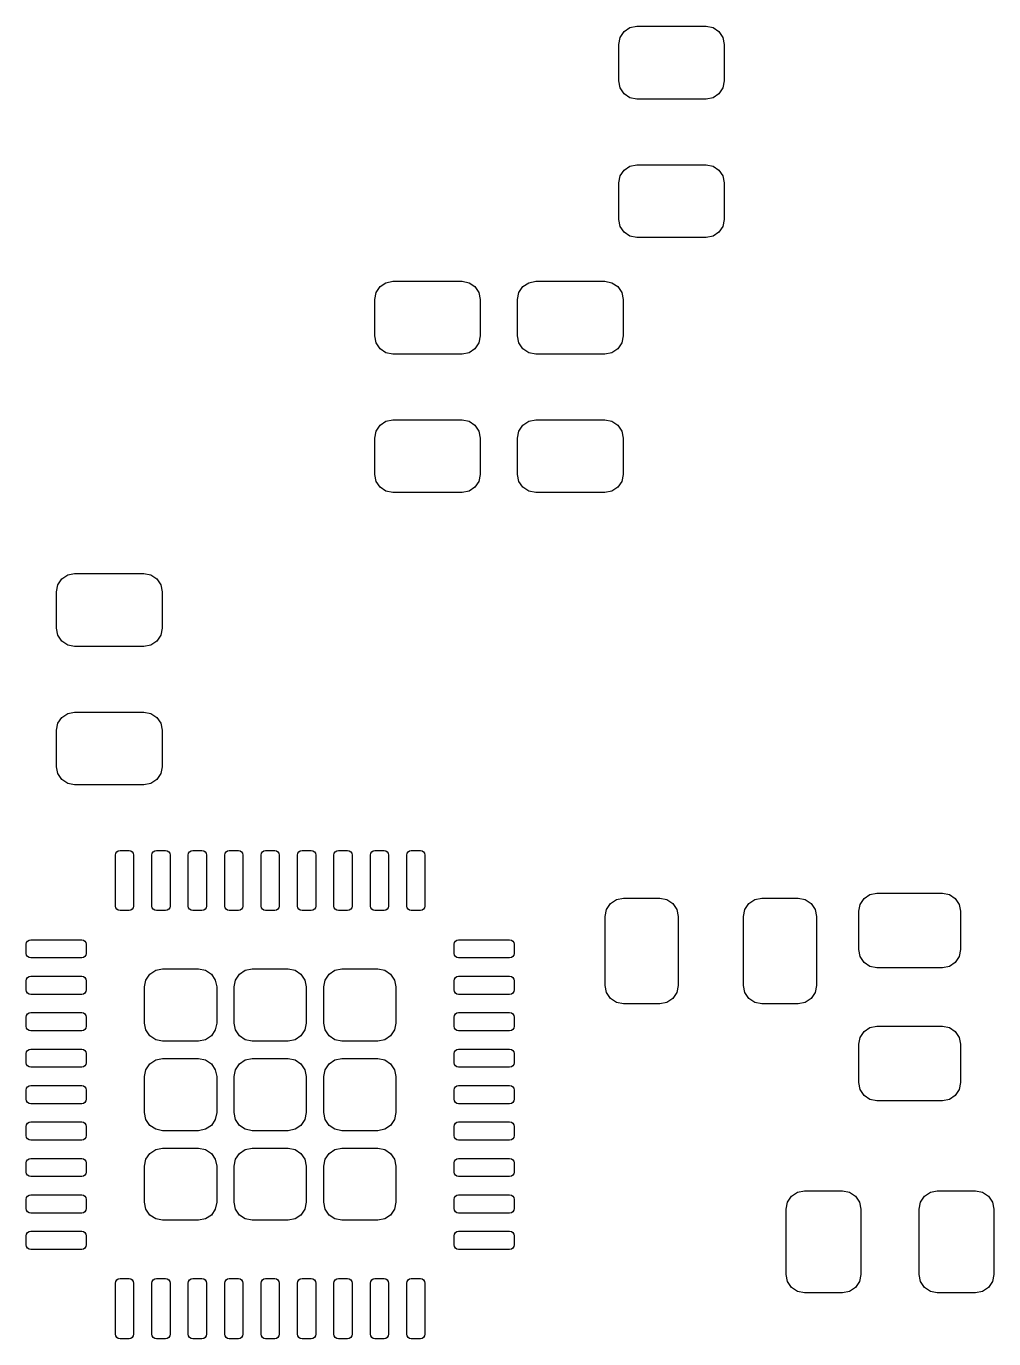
# Model space of a CAD drawing. Header units: millimetres. Extents: x 18 to 188, y -122 to -22.
# Drawn here: x 48.84 to 62.12, y -49.31 to -31.3 of the extents above; entities that cross this region are included whole.
import ezdxf

# ---------------------------------------------------------------- set-up
doc = ezdxf.new("R2010")
doc.units = ezdxf.units.MM
doc.layers.add('BLACK', color=250, linetype='CONTINUOUS')

msp = doc.modelspace()

# ---------------------------------------------------------------- linework, layer by layer
at = {"layer": 'BLACK', "linetype": 'CONTINUOUS'}
for p, q in [((57.048223, -31.373223), (57.129329, -31.31903)), ((57.129329, -31.31903), (57.225, -31.3)), ((57.225, -31.3), (58.175, -31.3)), ((58.175, -31.3), (58.270671, -31.31903)), ((58.270671, -31.31903), (58.351777, -31.373223)), ((56.975, -31.55), (56.99403, -31.454329)), ((56.99403, -31.454329), (57.048223, -31.373223)), ((58.351777, -31.373223), (58.40597, -31.454329)), ((58.40597, -31.454329), (58.425, -31.55)), ((56.975, -32.05), (56.975, -31.55)), ((58.425, -31.55), (58.425, -32.05)), ((56.99403, -32.145671), (56.975, -32.05)), ((58.425, -32.05), (58.40597, -32.145671)), ((57.048223, -32.226777), (56.99403, -32.145671)), ((57.129329, -32.28097), (57.048223, -32.226777)), ((58.351777, -32.226777), (58.270671, -32.28097)), ((58.40597, -32.145671), (58.351777, -32.226777)), ((57.225, -32.3), (57.129329, -32.28097)), ((58.175, -32.3), (57.225, -32.3)), ((58.270671, -32.28097), (58.175, -32.3)), ((56.99403, -33.354329), (57.048223, -33.273223)), ((57.048223, -33.273223), (57.129329, -33.21903)), ((57.129329, -33.21903), (57.225, -33.2)), ((57.225, -33.2), (58.175, -33.2)), ((58.175, -33.2), (58.270671, -33.21903)), ((58.270671, -33.21903), (58.351777, -33.273223)), ((58.351777, -33.273223), (58.40597, -33.354329)), ((56.975, -33.45), (56.99403, -33.354329)), ((56.975, -33.95), (56.975, -33.45)), ((58.40597, -33.354329), (58.425, -33.45)), ((58.425, -33.45), (58.425, -33.95)), ((56.99403, -34.045671), (56.975, -33.95)), ((58.425, -33.95), (58.40597, -34.045671)), ((57.048223, -34.126777), (56.99403, -34.045671)), ((57.129329, -34.18097), (57.048223, -34.126777)), ((57.225, -34.2), (57.129329, -34.18097)), ((58.175, -34.2), (57.225, -34.2)), ((58.270671, -34.18097), (58.175, -34.2)), ((58.351777, -34.126777), (58.270671, -34.18097)), ((58.40597, -34.045671), (58.351777, -34.126777)), ((53.64403, -34.954329), (53.698223, -34.873223)), ((53.698223, -34.873223), (53.779329, -34.81903)), ((53.779329, -34.81903), (53.875, -34.8)), ((53.875, -34.8), (54.825, -34.8)), ((54.825, -34.8), (54.920671, -34.81903)), ((54.920671, -34.81903), (55.001777, -34.873223)), ((55.001777, -34.873223), (55.05597, -34.954329)), ((55.60403, -34.954329), (55.658223, -34.873223)), ((55.658223, -34.873223), (55.739329, -34.81903)), ((55.739329, -34.81903), (55.835, -34.8)), ((55.835, -34.8), (56.785, -34.8)), ((56.785, -34.8), (56.880671, -34.81903)), ((56.880671, -34.81903), (56.961777, -34.873223)), ((56.961777, -34.873223), (57.01597, -34.954329)), ((53.625, -35.05), (53.64403, -34.954329)), ((53.625, -35.55), (53.625, -35.05)), ((55.05597, -34.954329), (55.075, -35.05)), ((55.075, -35.05), (55.075, -35.55)), ((55.585, -35.05), (55.60403, -34.954329)), ((55.585, -35.55), (55.585, -35.05)), ((57.01597, -34.954329), (57.035, -35.05)), ((57.035, -35.05), (57.035, -35.55)), ((53.64403, -35.645671), (53.625, -35.55)), ((53.698223, -35.726777), (53.64403, -35.645671)), ((55.05597, -35.645671), (55.001777, -35.726777)), ((55.075, -35.55), (55.05597, -35.645671)), ((55.60403, -35.645671), (55.585, -35.55)), ((55.658223, -35.726777), (55.60403, -35.645671)), ((57.01597, -35.645671), (56.961777, -35.726777)), ((57.035, -35.55), (57.01597, -35.645671)), ((53.779329, -35.78097), (53.698223, -35.726777)), ((53.875, -35.8), (53.779329, -35.78097)), ((54.825, -35.8), (53.875, -35.8)), ((54.920671, -35.78097), (54.825, -35.8)), ((55.001777, -35.726777), (54.920671, -35.78097)), ((55.739329, -35.78097), (55.658223, -35.726777)), ((55.835, -35.8), (55.739329, -35.78097)), ((56.785, -35.8), (55.835, -35.8)), ((56.880671, -35.78097), (56.785, -35.8)), ((56.961777, -35.726777), (56.880671, -35.78097)), ((53.698223, -36.773223), (53.779329, -36.71903)), ((53.779329, -36.71903), (53.875, -36.7)), ((53.875, -36.7), (54.825, -36.7)), ((54.825, -36.7), (54.920671, -36.71903)), ((54.920671, -36.71903), (55.001777, -36.773223)), ((55.658223, -36.773223), (55.739329, -36.71903)), ((55.739329, -36.71903), (55.835, -36.7)), ((55.835, -36.7), (56.785, -36.7)), ((56.785, -36.7), (56.880671, -36.71903)), ((56.880671, -36.71903), (56.961777, -36.773223)), ((53.625, -36.95), (53.64403, -36.854329)), ((53.64403, -36.854329), (53.698223, -36.773223)), ((55.001777, -36.773223), (55.05597, -36.854329)), ((55.05597, -36.854329), (55.075, -36.95)), ((55.585, -36.95), (55.60403, -36.854329)), ((55.60403, -36.854329), (55.658223, -36.773223)), ((56.961777, -36.773223), (57.01597, -36.854329)), ((57.01597, -36.854329), (57.035, -36.95)), ((53.625, -37.45), (53.625, -36.95)), ((55.075, -36.95), (55.075, -37.45)), ((55.585, -37.45), (55.585, -36.95)), ((57.035, -36.95), (57.035, -37.45)), ((53.64403, -37.545671), (53.625, -37.45)), ((55.075, -37.45), (55.05597, -37.545671)), ((55.60403, -37.545671), (55.585, -37.45)), ((57.035, -37.45), (57.01597, -37.545671)), ((53.698223, -37.626777), (53.64403, -37.545671)), ((53.779329, -37.68097), (53.698223, -37.626777)), ((55.001777, -37.626777), (54.920671, -37.68097)), ((55.05597, -37.545671), (55.001777, -37.626777)), ((55.658223, -37.626777), (55.60403, -37.545671)), ((55.739329, -37.68097), (55.658223, -37.626777)), ((56.961777, -37.626777), (56.880671, -37.68097)), ((57.01597, -37.545671), (56.961777, -37.626777)), ((53.875, -37.7), (53.779329, -37.68097)), ((54.825, -37.7), (53.875, -37.7)), ((54.920671, -37.68097), (54.825, -37.7)), ((55.835, -37.7), (55.739329, -37.68097)), ((56.785, -37.7), (55.835, -37.7)), ((56.880671, -37.68097), (56.785, -37.7)), ((49.27403, -38.964329), (49.328223, -38.883223)), ((49.328223, -38.883223), (49.409329, -38.82903)), ((49.409329, -38.82903), (49.505, -38.81)), ((49.505, -38.81), (50.455, -38.81)), ((50.455, -38.81), (50.550671, -38.82903)), ((50.550671, -38.82903), (50.631777, -38.883223)), ((50.631777, -38.883223), (50.68597, -38.964329)), ((49.255, -39.06), (49.27403, -38.964329)), ((49.255, -39.56), (49.255, -39.06)), ((50.68597, -38.964329), (50.705, -39.06)), ((50.705, -39.06), (50.705, -39.56)), ((49.27403, -39.655671), (49.255, -39.56)), ((50.705, -39.56), (50.68597, -39.655671)), ((49.328223, -39.736777), (49.27403, -39.655671)), ((49.409329, -39.79097), (49.328223, -39.736777)), ((49.505, -39.81), (49.409329, -39.79097)), ((50.550671, -39.79097), (50.455, -39.81)), ((50.631777, -39.736777), (50.550671, -39.79097)), ((50.68597, -39.655671), (50.631777, -39.736777)), ((50.455, -39.81), (49.505, -39.81)), ((49.255, -40.96), (49.27403, -40.864329)), ((49.27403, -40.864329), (49.328223, -40.783223)), ((49.328223, -40.783223), (49.409329, -40.72903)), ((49.409329, -40.72903), (49.505, -40.71)), ((49.505, -40.71), (50.455, -40.71)), ((50.455, -40.71), (50.550671, -40.72903)), ((50.550671, -40.72903), (50.631777, -40.783223)), ((50.631777, -40.783223), (50.68597, -40.864329)), ((50.68597, -40.864329), (50.705, -40.96)), ((49.255, -41.46), (49.255, -40.96)), ((50.705, -40.96), (50.705, -41.46)), ((49.27403, -41.555671), (49.255, -41.46)), ((49.328223, -41.636777), (49.27403, -41.555671)), ((50.68597, -41.555671), (50.631777, -41.636777)), ((50.705, -41.46), (50.68597, -41.555671)), ((49.409329, -41.69097), (49.328223, -41.636777)), ((49.505, -41.71), (49.409329, -41.69097)), ((50.455, -41.71), (49.505, -41.71)), ((50.550671, -41.69097), (50.455, -41.71)), ((50.631777, -41.636777), (50.550671, -41.69097)), ((50.065, -42.6725), (50.069758, -42.648582)), ((50.065, -43.3725), (50.065, -42.6725)), ((50.069758, -42.648582), (50.083306, -42.628306)), ((50.083306, -42.628306), (50.103582, -42.614758)), ((50.103582, -42.614758), (50.1275, -42.61)), ((50.1275, -42.61), (50.2525, -42.61)), ((50.2525, -42.61), (50.276418, -42.614758)), ((50.276418, -42.614758), (50.296694, -42.628306)), ((50.296694, -42.628306), (50.310242, -42.648582)), ((50.310242, -42.648582), (50.315, -42.6725)), ((50.315, -42.6725), (50.315, -43.3725)), ((50.565, -42.6725), (50.569758, -42.648582)), ((50.565, -43.3725), (50.565, -42.6725)), ((50.569758, -42.648582), (50.583306, -42.628306)), ((50.583306, -42.628306), (50.603582, -42.614758)), ((50.603582, -42.614758), (50.6275, -42.61)), ((50.6275, -42.61), (50.7525, -42.61)), ((50.7525, -42.61), (50.776418, -42.614758)), ((50.776418, -42.614758), (50.796694, -42.628306)), ((50.796694, -42.628306), (50.810242, -42.648582)), ((50.810242, -42.648582), (50.815, -42.6725)), ((50.815, -42.6725), (50.815, -43.3725)), ((51.065, -42.6725), (51.069758, -42.648582)), ((51.065, -43.3725), (51.065, -42.6725)), ((51.069758, -42.648582), (51.083306, -42.628306)), ((51.083306, -42.628306), (51.103582, -42.614758)), ((51.103582, -42.614758), (51.1275, -42.61)), ((51.1275, -42.61), (51.2525, -42.61)), ((51.2525, -42.61), (51.276418, -42.614758)), ((51.276418, -42.614758), (51.296694, -42.628306)), ((51.296694, -42.628306), (51.310242, -42.648582)), ((51.310242, -42.648582), (51.315, -42.6725)), ((51.315, -42.6725), (51.315, -43.3725)), ((51.565, -42.6725), (51.569758, -42.648582)), ((51.565, -43.3725), (51.565, -42.6725)), ((51.569758, -42.648582), (51.583306, -42.628306)), ((51.583306, -42.628306), (51.603582, -42.614758)), ((51.603582, -42.614758), (51.6275, -42.61)), ((51.6275, -42.61), (51.7525, -42.61)), ((51.7525, -42.61), (51.776418, -42.614758)), ((51.776418, -42.614758), (51.796694, -42.628306)), ((51.796694, -42.628306), (51.810242, -42.648582)), ((51.810242, -42.648582), (51.815, -42.6725)), ((51.815, -42.6725), (51.815, -43.3725)), ((52.065, -42.6725), (52.069758, -42.648582)), ((52.065, -43.3725), (52.065, -42.6725)), ((52.069758, -42.648582), (52.083306, -42.628306)), ((52.083306, -42.628306), (52.103582, -42.614758)), ((52.103582, -42.614758), (52.1275, -42.61)), ((52.1275, -42.61), (52.2525, -42.61)), ((52.2525, -42.61), (52.276418, -42.614758)), ((52.276418, -42.614758), (52.296694, -42.628306)), ((52.296694, -42.628306), (52.310242, -42.648582)), ((52.310242, -42.648582), (52.315, -42.6725)), ((52.315, -42.6725), (52.315, -43.3725)), ((52.565, -42.6725), (52.569758, -42.648582)), ((52.565, -43.3725), (52.565, -42.6725)), ((52.569758, -42.648582), (52.583306, -42.628306)), ((52.583306, -42.628306), (52.603582, -42.614758)), ((52.603582, -42.614758), (52.6275, -42.61)), ((52.6275, -42.61), (52.7525, -42.61)), ((52.7525, -42.61), (52.776418, -42.614758)), ((52.776418, -42.614758), (52.796694, -42.628306)), ((52.796694, -42.628306), (52.810242, -42.648582)), ((52.810242, -42.648582), (52.815, -42.6725)), ((52.815, -42.6725), (52.815, -43.3725)), ((53.065, -42.6725), (53.069758, -42.648582)), ((53.065, -43.3725), (53.065, -42.6725)), ((53.069758, -42.648582), (53.083306, -42.628306)), ((53.083306, -42.628306), (53.103582, -42.614758)), ((53.103582, -42.614758), (53.1275, -42.61)), ((53.1275, -42.61), (53.2525, -42.61)), ((53.2525, -42.61), (53.276418, -42.614758)), ((53.276418, -42.614758), (53.296694, -42.628306)), ((53.296694, -42.628306), (53.310242, -42.648582)), ((53.310242, -42.648582), (53.315, -42.6725)), ((53.315, -42.6725), (53.315, -43.3725)), ((53.565, -42.6725), (53.569758, -42.648582)), ((53.565, -43.3725), (53.565, -42.6725)), ((53.569758, -42.648582), (53.583306, -42.628306)), ((53.583306, -42.628306), (53.603582, -42.614758)), ((53.603582, -42.614758), (53.6275, -42.61)), ((53.6275, -42.61), (53.7525, -42.61)), ((53.7525, -42.61), (53.776418, -42.614758)), ((53.776418, -42.614758), (53.796694, -42.628306)), ((53.796694, -42.628306), (53.810242, -42.648582)), ((53.810242, -42.648582), (53.815, -42.6725)), ((53.815, -42.6725), (53.815, -43.3725)), ((54.065, -42.6725), (54.069758, -42.648582)), ((54.065, -43.3725), (54.065, -42.6725)), ((54.069758, -42.648582), (54.083306, -42.628306)), ((54.083306, -42.628306), (54.103582, -42.614758)), ((54.103582, -42.614758), (54.1275, -42.61)), ((54.1275, -42.61), (54.2525, -42.61)), ((54.2525, -42.61), (54.276418, -42.614758)), ((54.276418, -42.614758), (54.296694, -42.628306)), ((54.296694, -42.628306), (54.310242, -42.648582)), ((54.310242, -42.648582), (54.315, -42.6725)), ((54.315, -42.6725), (54.315, -43.3725)), ((60.343223, -43.268223), (60.424329, -43.21403)), ((60.424329, -43.21403), (60.52, -43.195)), ((60.52, -43.195), (61.42, -43.195)), ((61.42, -43.195), (61.515671, -43.21403)), ((61.515671, -43.21403), (61.596777, -43.268223)), ((50.069758, -43.396418), (50.065, -43.3725)), ((50.083306, -43.416694), (50.069758, -43.396418)), ((50.310242, -43.396418), (50.296694, -43.416694)), ((50.315, -43.3725), (50.310242, -43.396418)), ((50.569758, -43.396418), (50.565, -43.3725)), ((50.583306, -43.416694), (50.569758, -43.396418)), ((50.810242, -43.396418), (50.796694, -43.416694)), ((50.815, -43.3725), (50.810242, -43.396418)), ((51.069758, -43.396418), (51.065, -43.3725)), ((51.083306, -43.416694), (51.069758, -43.396418)), ((51.310242, -43.396418), (51.296694, -43.416694)), ((51.315, -43.3725), (51.310242, -43.396418)), ((51.569758, -43.396418), (51.565, -43.3725)), ((51.583306, -43.416694), (51.569758, -43.396418)), ((51.810242, -43.396418), (51.796694, -43.416694)), ((51.815, -43.3725), (51.810242, -43.396418)), ((52.069758, -43.396418), (52.065, -43.3725)), ((52.083306, -43.416694), (52.069758, -43.396418)), ((52.310242, -43.396418), (52.296694, -43.416694)), ((52.315, -43.3725), (52.310242, -43.396418)), ((52.569758, -43.396418), (52.565, -43.3725)), ((52.583306, -43.416694), (52.569758, -43.396418)), ((52.810242, -43.396418), (52.796694, -43.416694)), ((52.815, -43.3725), (52.810242, -43.396418)), ((53.069758, -43.396418), (53.065, -43.3725)), ((53.083306, -43.416694), (53.069758, -43.396418)), ((53.310242, -43.396418), (53.296694, -43.416694)), ((53.315, -43.3725), (53.310242, -43.396418)), ((53.569758, -43.396418), (53.565, -43.3725)), ((53.583306, -43.416694), (53.569758, -43.396418)), ((53.810242, -43.396418), (53.796694, -43.416694)), ((53.815, -43.3725), (53.810242, -43.396418)), ((54.069758, -43.396418), (54.065, -43.3725)), ((54.083306, -43.416694), (54.069758, -43.396418)), ((54.310242, -43.396418), (54.296694, -43.416694)), ((54.315, -43.3725), (54.310242, -43.396418)), ((56.80903, -43.419329), (56.863223, -43.338223)), ((56.863223, -43.338223), (56.944329, -43.28403)), ((56.944329, -43.28403), (57.04, -43.265)), ((57.04, -43.265), (57.54, -43.265)), ((57.54, -43.265), (57.635671, -43.28403)), ((57.635671, -43.28403), (57.716777, -43.338223)), ((57.716777, -43.338223), (57.77097, -43.419329)), ((58.70903, -43.419329), (58.763223, -43.338223)), ((58.763223, -43.338223), (58.844329, -43.28403)), ((58.844329, -43.28403), (58.94, -43.265)), ((58.94, -43.265), (59.44, -43.265)), ((59.44, -43.265), (59.535671, -43.28403)), ((59.535671, -43.28403), (59.616777, -43.338223)), ((59.616777, -43.338223), (59.67097, -43.419329)), ((60.27, -43.445), (60.28903, -43.349329)), ((60.28903, -43.349329), (60.343223, -43.268223)), ((61.596777, -43.268223), (61.65097, -43.349329)), ((61.65097, -43.349329), (61.67, -43.445)), ((50.103582, -43.430242), (50.083306, -43.416694)), ((50.1275, -43.435), (50.103582, -43.430242)), ((50.2525, -43.435), (50.1275, -43.435)), ((50.276418, -43.430242), (50.2525, -43.435)), ((50.296694, -43.416694), (50.276418, -43.430242)), ((50.603582, -43.430242), (50.583306, -43.416694)), ((50.6275, -43.435), (50.603582, -43.430242)), ((50.7525, -43.435), (50.6275, -43.435)), ((50.776418, -43.430242), (50.7525, -43.435)), ((50.796694, -43.416694), (50.776418, -43.430242)), ((51.103582, -43.430242), (51.083306, -43.416694)), ((51.1275, -43.435), (51.103582, -43.430242)), ((51.2525, -43.435), (51.1275, -43.435)), ((51.276418, -43.430242), (51.2525, -43.435)), ((51.296694, -43.416694), (51.276418, -43.430242)), ((51.603582, -43.430242), (51.583306, -43.416694)), ((51.6275, -43.435), (51.603582, -43.430242)), ((51.7525, -43.435), (51.6275, -43.435)), ((51.776418, -43.430242), (51.7525, -43.435)), ((51.796694, -43.416694), (51.776418, -43.430242)), ((52.103582, -43.430242), (52.083306, -43.416694)), ((52.1275, -43.435), (52.103582, -43.430242)), ((52.2525, -43.435), (52.1275, -43.435)), ((52.276418, -43.430242), (52.2525, -43.435)), ((52.296694, -43.416694), (52.276418, -43.430242)), ((52.603582, -43.430242), (52.583306, -43.416694)), ((52.6275, -43.435), (52.603582, -43.430242)), ((52.7525, -43.435), (52.6275, -43.435)), ((52.776418, -43.430242), (52.7525, -43.435)), ((52.796694, -43.416694), (52.776418, -43.430242)), ((53.103582, -43.430242), (53.083306, -43.416694)), ((53.1275, -43.435), (53.103582, -43.430242)), ((53.2525, -43.435), (53.1275, -43.435)), ((53.276418, -43.430242), (53.2525, -43.435)), ((53.296694, -43.416694), (53.276418, -43.430242)), ((53.603582, -43.430242), (53.583306, -43.416694)), ((53.6275, -43.435), (53.603582, -43.430242)), ((53.7525, -43.435), (53.6275, -43.435)), ((53.776418, -43.430242), (53.7525, -43.435)), ((53.796694, -43.416694), (53.776418, -43.430242)), ((54.103582, -43.430242), (54.083306, -43.416694)), ((54.1275, -43.435), (54.103582, -43.430242)), ((54.2525, -43.435), (54.1275, -43.435)), ((54.276418, -43.430242), (54.2525, -43.435)), ((54.296694, -43.416694), (54.276418, -43.430242)), ((56.79, -43.515), (56.80903, -43.419329)), ((56.79, -44.465), (56.79, -43.515)), ((57.77097, -43.419329), (57.79, -43.515)), ((57.79, -43.515), (57.79, -44.465)), ((58.69, -43.515), (58.70903, -43.419329)), ((58.69, -44.465), (58.69, -43.515)), ((59.67097, -43.419329), (59.69, -43.515)), ((59.69, -43.515), (59.69, -44.465)), ((60.27, -43.97), (60.27, -43.445)), ((61.67, -43.445), (61.67, -43.97)), ((48.84, -43.8975), (48.844758, -43.873582)), ((48.84, -44.0225), (48.84, -43.8975)), ((48.844758, -43.873582), (48.858306, -43.853306)), ((48.858306, -43.853306), (48.878582, -43.839758)), ((48.878582, -43.839758), (48.9025, -43.835)), ((48.9025, -43.835), (49.6025, -43.835)), ((49.6025, -43.835), (49.626418, -43.839758)), ((49.626418, -43.839758), (49.646694, -43.853306)), ((49.646694, -43.853306), (49.660242, -43.873582)), ((49.660242, -43.873582), (49.665, -43.8975)), ((49.665, -43.8975), (49.665, -44.0225)), ((54.715, -43.8975), (54.719758, -43.873582)), ((54.715, -44.0225), (54.715, -43.8975)), ((54.719758, -43.873582), (54.733306, -43.853306)), ((54.733306, -43.853306), (54.753582, -43.839758)), ((54.753582, -43.839758), (54.7775, -43.835)), ((54.7775, -43.835), (55.4775, -43.835)), ((55.4775, -43.835), (55.501418, -43.839758)), ((55.501418, -43.839758), (55.521694, -43.853306)), ((55.521694, -43.853306), (55.535242, -43.873582)), ((55.535242, -43.873582), (55.54, -43.8975)), ((55.54, -43.8975), (55.54, -44.0225)), ((48.844758, -44.046418), (48.84, -44.0225)), ((48.858306, -44.066694), (48.844758, -44.046418)), ((48.878582, -44.080242), (48.858306, -44.066694)), ((48.9025, -44.085), (48.878582, -44.080242)), ((49.6025, -44.085), (48.9025, -44.085)), ((49.626418, -44.080242), (49.6025, -44.085)), ((49.646694, -44.066694), (49.626418, -44.080242)), ((49.660242, -44.046418), (49.646694, -44.066694)), ((49.665, -44.0225), (49.660242, -44.046418)), ((54.719758, -44.046418), (54.715, -44.0225)), ((54.733306, -44.066694), (54.719758, -44.046418)), ((54.753582, -44.080242), (54.733306, -44.066694)), ((54.7775, -44.085), (54.753582, -44.080242)), ((55.4775, -44.085), (54.7775, -44.085)), ((55.501418, -44.080242), (55.4775, -44.085)), ((55.521694, -44.066694), (55.501418, -44.080242)), ((55.535242, -44.046418), (55.521694, -44.066694)), ((55.54, -44.0225), (55.535242, -44.046418)), ((60.28903, -44.065671), (60.27, -43.97)), ((60.343223, -44.146777), (60.28903, -44.065671)), ((61.65097, -44.065671), (61.596777, -44.146777)), ((61.67, -43.97), (61.65097, -44.065671)), ((50.537491, -44.307491), (50.617786, -44.25384)), ((50.617786, -44.25384), (50.7125, -44.235)), ((50.7125, -44.235), (51.2075, -44.235)), ((51.2075, -44.235), (51.302214, -44.25384)), ((51.302214, -44.25384), (51.382509, -44.307491)), ((51.767491, -44.307491), (51.847786, -44.25384)), ((51.847786, -44.25384), (51.9425, -44.235)), ((51.9425, -44.235), (52.4375, -44.235)), ((52.4375, -44.235), (52.532214, -44.25384)), ((52.532214, -44.25384), (52.612509, -44.307491)), ((52.997491, -44.307491), (53.077786, -44.25384)), ((53.077786, -44.25384), (53.1725, -44.235)), ((53.1725, -44.235), (53.6675, -44.235)), ((53.6675, -44.235), (53.762214, -44.25384)), ((53.762214, -44.25384), (53.842509, -44.307491)), ((60.424329, -44.20097), (60.343223, -44.146777)), ((60.52, -44.22), (60.424329, -44.20097)), ((61.42, -44.22), (60.52, -44.22)), ((61.515671, -44.20097), (61.42, -44.22)), ((61.596777, -44.146777), (61.515671, -44.20097)), ((48.84, -44.3975), (48.844758, -44.373582)), ((48.84, -44.5225), (48.84, -44.3975)), ((48.844758, -44.373582), (48.858306, -44.353306)), ((48.858306, -44.353306), (48.878582, -44.339758)), ((48.878582, -44.339758), (48.9025, -44.335)), ((48.9025, -44.335), (49.6025, -44.335)), ((49.6025, -44.335), (49.626418, -44.339758)), ((49.626418, -44.339758), (49.646694, -44.353306)), ((49.646694, -44.353306), (49.660242, -44.373582)), ((49.660242, -44.373582), (49.665, -44.3975)), ((49.665, -44.3975), (49.665, -44.5225)), ((50.465, -44.4825), (50.48384, -44.387786)), ((50.465, -44.9775), (50.465, -44.4825)), ((50.48384, -44.387786), (50.537491, -44.307491)), ((51.382509, -44.307491), (51.43616, -44.387786)), ((51.43616, -44.387786), (51.455, -44.4825)), ((51.455, -44.4825), (51.455, -44.9775)), ((51.695, -44.4825), (51.71384, -44.387786)), ((51.695, -44.9775), (51.695, -44.4825)), ((51.71384, -44.387786), (51.767491, -44.307491)), ((52.612509, -44.307491), (52.66616, -44.387786)), ((52.66616, -44.387786), (52.685, -44.4825)), ((52.685, -44.4825), (52.685, -44.9775)), ((52.925, -44.4825), (52.94384, -44.387786)), ((52.925, -44.9775), (52.925, -44.4825)), ((52.94384, -44.387786), (52.997491, -44.307491)), ((53.842509, -44.307491), (53.89616, -44.387786)), ((53.89616, -44.387786), (53.915, -44.4825)), ((53.915, -44.4825), (53.915, -44.9775)), ((54.715, -44.3975), (54.719758, -44.373582)), ((54.715, -44.5225), (54.715, -44.3975)), ((54.719758, -44.373582), (54.733306, -44.353306)), ((54.733306, -44.353306), (54.753582, -44.339758)), ((54.753582, -44.339758), (54.7775, -44.335)), ((54.7775, -44.335), (55.4775, -44.335)), ((55.4775, -44.335), (55.501418, -44.339758)), ((55.501418, -44.339758), (55.521694, -44.353306)), ((55.521694, -44.353306), (55.535242, -44.373582)), ((55.535242, -44.373582), (55.54, -44.3975)), ((55.54, -44.3975), (55.54, -44.5225)), ((56.80903, -44.560671), (56.79, -44.465)), ((57.79, -44.465), (57.77097, -44.560671)), ((58.70903, -44.560671), (58.69, -44.465)), ((59.69, -44.465), (59.67097, -44.560671)), ((48.844758, -44.546418), (48.84, -44.5225)), ((48.858306, -44.566694), (48.844758, -44.546418)), ((48.878582, -44.580242), (48.858306, -44.566694)), ((48.9025, -44.585), (48.878582, -44.580242)), ((49.6025, -44.585), (48.9025, -44.585)), ((49.626418, -44.580242), (49.6025, -44.585)), ((49.646694, -44.566694), (49.626418, -44.580242)), ((49.660242, -44.546418), (49.646694, -44.566694)), ((49.665, -44.5225), (49.660242, -44.546418)), ((54.719758, -44.546418), (54.715, -44.5225)), ((54.733306, -44.566694), (54.719758, -44.546418)), ((54.753582, -44.580242), (54.733306, -44.566694)), ((54.7775, -44.585), (54.753582, -44.580242)), ((55.4775, -44.585), (54.7775, -44.585)), ((55.501418, -44.580242), (55.4775, -44.585)), ((55.521694, -44.566694), (55.501418, -44.580242)), ((55.535242, -44.546418), (55.521694, -44.566694)), ((55.54, -44.5225), (55.535242, -44.546418)), ((56.863223, -44.641777), (56.80903, -44.560671)), ((56.944329, -44.69597), (56.863223, -44.641777)), ((57.716777, -44.641777), (57.635671, -44.69597)), ((57.77097, -44.560671), (57.716777, -44.641777)), ((58.763223, -44.641777), (58.70903, -44.560671)), ((58.844329, -44.69597), (58.763223, -44.641777)), ((59.616777, -44.641777), (59.535671, -44.69597)), ((59.67097, -44.560671), (59.616777, -44.641777)), ((48.858306, -44.853306), (48.878582, -44.839758)), ((48.878582, -44.839758), (48.9025, -44.835)), ((48.9025, -44.835), (49.6025, -44.835)), ((49.6025, -44.835), (49.626418, -44.839758)), ((49.626418, -44.839758), (49.646694, -44.853306)), ((54.733306, -44.853306), (54.753582, -44.839758)), ((54.753582, -44.839758), (54.7775, -44.835)), ((54.7775, -44.835), (55.4775, -44.835)), ((55.4775, -44.835), (55.501418, -44.839758)), ((55.501418, -44.839758), (55.521694, -44.853306)), ((57.04, -44.715), (56.944329, -44.69597)), ((57.54, -44.715), (57.04, -44.715)), ((57.635671, -44.69597), (57.54, -44.715)), ((58.94, -44.715), (58.844329, -44.69597)), ((59.44, -44.715), (58.94, -44.715)), ((59.535671, -44.69597), (59.44, -44.715)), ((48.84, -44.8975), (48.844758, -44.873582)), ((48.84, -45.0225), (48.84, -44.8975)), ((48.844758, -45.046418), (48.84, -45.0225)), ((48.844758, -44.873582), (48.858306, -44.853306)), ((49.646694, -44.853306), (49.660242, -44.873582)), ((49.660242, -44.873582), (49.665, -44.8975)), ((49.665, -45.0225), (49.660242, -45.046418)), ((49.665, -44.8975), (49.665, -45.0225)), ((50.48384, -45.072214), (50.465, -44.9775)), ((51.455, -44.9775), (51.43616, -45.072214)), ((51.71384, -45.072214), (51.695, -44.9775)), ((52.685, -44.9775), (52.66616, -45.072214)), ((52.94384, -45.072214), (52.925, -44.9775)), ((53.915, -44.9775), (53.89616, -45.072214)), ((54.715, -44.8975), (54.719758, -44.873582)), ((54.715, -45.0225), (54.715, -44.8975)), ((54.719758, -45.046418), (54.715, -45.0225)), ((54.719758, -44.873582), (54.733306, -44.853306)), ((55.521694, -44.853306), (55.535242, -44.873582)), ((55.535242, -44.873582), (55.54, -44.8975)), ((55.54, -45.0225), (55.535242, -45.046418)), ((55.54, -44.8975), (55.54, -45.0225)), ((60.424329, -45.03903), (60.52, -45.02)), ((60.52, -45.02), (61.42, -45.02)), ((61.42, -45.02), (61.515671, -45.03903)), ((48.858306, -45.066694), (48.844758, -45.046418)), ((48.878582, -45.080242), (48.858306, -45.066694)), ((48.9025, -45.085), (48.878582, -45.080242)), ((49.6025, -45.085), (48.9025, -45.085)), ((49.626418, -45.080242), (49.6025, -45.085)), ((49.646694, -45.066694), (49.626418, -45.080242)), ((49.660242, -45.046418), (49.646694, -45.066694)), ((50.537491, -45.152509), (50.48384, -45.072214)), ((50.617786, -45.20616), (50.537491, -45.152509)), ((51.382509, -45.152509), (51.302214, -45.20616)), ((51.43616, -45.072214), (51.382509, -45.152509)), ((51.767491, -45.152509), (51.71384, -45.072214)), ((51.847786, -45.20616), (51.767491, -45.152509)), ((52.612509, -45.152509), (52.532214, -45.20616)), ((52.66616, -45.072214), (52.612509, -45.152509)), ((52.997491, -45.152509), (52.94384, -45.072214)), ((53.077786, -45.20616), (52.997491, -45.152509)), ((53.842509, -45.152509), (53.762214, -45.20616)), ((53.89616, -45.072214), (53.842509, -45.152509)), ((54.733306, -45.066694), (54.719758, -45.046418)), ((54.753582, -45.080242), (54.733306, -45.066694)), ((54.7775, -45.085), (54.753582, -45.080242)), ((55.4775, -45.085), (54.7775, -45.085)), ((55.501418, -45.080242), (55.4775, -45.085)), ((55.521694, -45.066694), (55.501418, -45.080242)), ((55.535242, -45.046418), (55.521694, -45.066694)), ((60.27, -45.27), (60.28903, -45.174329)), ((60.28903, -45.174329), (60.343223, -45.093223)), ((60.343223, -45.093223), (60.424329, -45.03903)), ((61.515671, -45.03903), (61.596777, -45.093223)), ((61.596777, -45.093223), (61.65097, -45.174329)), ((61.65097, -45.174329), (61.67, -45.27)), ((48.84, -45.3975), (48.844758, -45.373582)), ((48.844758, -45.373582), (48.858306, -45.353306)), ((48.858306, -45.353306), (48.878582, -45.339758)), ((48.878582, -45.339758), (48.9025, -45.335)), ((48.9025, -45.335), (49.6025, -45.335)), ((49.6025, -45.335), (49.626418, -45.339758)), ((49.626418, -45.339758), (49.646694, -45.353306)), ((49.646694, -45.353306), (49.660242, -45.373582)), ((49.660242, -45.373582), (49.665, -45.3975)), ((50.7125, -45.225), (50.617786, -45.20616)), ((51.2075, -45.225), (50.7125, -45.225)), ((51.302214, -45.20616), (51.2075, -45.225)), ((51.9425, -45.225), (51.847786, -45.20616)), ((52.4375, -45.225), (51.9425, -45.225)), ((52.532214, -45.20616), (52.4375, -45.225)), ((53.1725, -45.225), (53.077786, -45.20616)), ((53.6675, -45.225), (53.1725, -45.225)), ((53.762214, -45.20616), (53.6675, -45.225)), ((54.715, -45.3975), (54.719758, -45.373582)), ((54.719758, -45.373582), (54.733306, -45.353306)), ((54.733306, -45.353306), (54.753582, -45.339758)), ((54.753582, -45.339758), (54.7775, -45.335)), ((54.7775, -45.335), (55.4775, -45.335)), ((55.4775, -45.335), (55.501418, -45.339758)), ((55.501418, -45.339758), (55.521694, -45.353306)), ((55.521694, -45.353306), (55.535242, -45.373582)), ((55.535242, -45.373582), (55.54, -45.3975)), ((60.27, -45.795), (60.27, -45.27)), ((61.67, -45.27), (61.67, -45.795)), ((48.84, -45.5225), (48.84, -45.3975)), ((48.844758, -45.546418), (48.84, -45.5225)), ((48.858306, -45.566694), (48.844758, -45.546418)), ((49.660242, -45.546418), (49.646694, -45.566694)), ((49.665, -45.5225), (49.660242, -45.546418)), ((49.665, -45.3975), (49.665, -45.5225)), ((50.48384, -45.617786), (50.537491, -45.537491)), ((50.537491, -45.537491), (50.617786, -45.48384)), ((50.617786, -45.48384), (50.7125, -45.465)), ((50.7125, -45.465), (51.2075, -45.465)), ((51.2075, -45.465), (51.302214, -45.48384)), ((51.302214, -45.48384), (51.382509, -45.537491)), ((51.382509, -45.537491), (51.43616, -45.617786)), ((51.71384, -45.617786), (51.767491, -45.537491)), ((51.767491, -45.537491), (51.847786, -45.48384)), ((51.847786, -45.48384), (51.9425, -45.465)), ((51.9425, -45.465), (52.4375, -45.465)), ((52.4375, -45.465), (52.532214, -45.48384)), ((52.532214, -45.48384), (52.612509, -45.537491)), ((52.612509, -45.537491), (52.66616, -45.617786)), ((52.94384, -45.617786), (52.997491, -45.537491)), ((52.997491, -45.537491), (53.077786, -45.48384)), ((53.077786, -45.48384), (53.1725, -45.465)), ((53.1725, -45.465), (53.6675, -45.465)), ((53.6675, -45.465), (53.762214, -45.48384)), ((53.762214, -45.48384), (53.842509, -45.537491)), ((53.842509, -45.537491), (53.89616, -45.617786)), ((54.715, -45.5225), (54.715, -45.3975)), ((54.719758, -45.546418), (54.715, -45.5225)), ((54.733306, -45.566694), (54.719758, -45.546418)), ((55.535242, -45.546418), (55.521694, -45.566694)), ((55.54, -45.5225), (55.535242, -45.546418)), ((55.54, -45.3975), (55.54, -45.5225)), ((48.878582, -45.580242), (48.858306, -45.566694)), ((48.9025, -45.585), (48.878582, -45.580242)), ((49.6025, -45.585), (48.9025, -45.585)), ((49.626418, -45.580242), (49.6025, -45.585)), ((49.646694, -45.566694), (49.626418, -45.580242)), ((50.465, -45.7125), (50.48384, -45.617786)), ((50.465, -46.2075), (50.465, -45.7125)), ((51.43616, -45.617786), (51.455, -45.7125)), ((51.455, -45.7125), (51.455, -46.2075)), ((51.695, -45.7125), (51.71384, -45.617786)), ((51.695, -46.2075), (51.695, -45.7125)), ((52.66616, -45.617786), (52.685, -45.7125)), ((52.685, -45.7125), (52.685, -46.2075)), ((52.925, -45.7125), (52.94384, -45.617786)), ((52.925, -46.2075), (52.925, -45.7125)), ((53.89616, -45.617786), (53.915, -45.7125)), ((53.915, -45.7125), (53.915, -46.2075)), ((54.753582, -45.580242), (54.733306, -45.566694)), ((54.7775, -45.585), (54.753582, -45.580242)), ((55.4775, -45.585), (54.7775, -45.585)), ((55.501418, -45.580242), (55.4775, -45.585)), ((55.521694, -45.566694), (55.501418, -45.580242)), ((48.84, -45.8975), (48.844758, -45.873582)), ((48.84, -46.0225), (48.84, -45.8975)), ((48.844758, -45.873582), (48.858306, -45.853306)), ((48.858306, -45.853306), (48.878582, -45.839758)), ((48.878582, -45.839758), (48.9025, -45.835)), ((48.9025, -45.835), (49.6025, -45.835)), ((49.6025, -45.835), (49.626418, -45.839758)), ((49.626418, -45.839758), (49.646694, -45.853306)), ((49.646694, -45.853306), (49.660242, -45.873582)), ((49.660242, -45.873582), (49.665, -45.8975)), ((49.665, -45.8975), (49.665, -46.0225)), ((54.715, -45.8975), (54.719758, -45.873582)), ((54.715, -46.0225), (54.715, -45.8975)), ((54.719758, -45.873582), (54.733306, -45.853306)), ((54.733306, -45.853306), (54.753582, -45.839758)), ((54.753582, -45.839758), (54.7775, -45.835)), ((54.7775, -45.835), (55.4775, -45.835)), ((55.4775, -45.835), (55.501418, -45.839758)), ((55.501418, -45.839758), (55.521694, -45.853306)), ((55.521694, -45.853306), (55.535242, -45.873582)), ((55.535242, -45.873582), (55.54, -45.8975)), ((55.54, -45.8975), (55.54, -46.0225)), ((60.28903, -45.890671), (60.27, -45.795)), ((60.343223, -45.971777), (60.28903, -45.890671)), ((61.65097, -45.890671), (61.596777, -45.971777)), ((61.67, -45.795), (61.65097, -45.890671)), ((48.844758, -46.046418), (48.84, -46.0225)), ((48.858306, -46.066694), (48.844758, -46.046418)), ((48.878582, -46.080242), (48.858306, -46.066694)), ((48.9025, -46.085), (48.878582, -46.080242)), ((49.6025, -46.085), (48.9025, -46.085)), ((49.626418, -46.080242), (49.6025, -46.085)), ((49.646694, -46.066694), (49.626418, -46.080242)), ((49.660242, -46.046418), (49.646694, -46.066694)), ((49.665, -46.0225), (49.660242, -46.046418)), ((54.719758, -46.046418), (54.715, -46.0225)), ((54.733306, -46.066694), (54.719758, -46.046418)), ((54.753582, -46.080242), (54.733306, -46.066694)), ((54.7775, -46.085), (54.753582, -46.080242)), ((55.4775, -46.085), (54.7775, -46.085)), ((55.501418, -46.080242), (55.4775, -46.085)), ((55.521694, -46.066694), (55.501418, -46.080242)), ((55.535242, -46.046418), (55.521694, -46.066694)), ((55.54, -46.0225), (55.535242, -46.046418)), ((60.424329, -46.02597), (60.343223, -45.971777)), ((60.52, -46.045), (60.424329, -46.02597)), ((61.42, -46.045), (60.52, -46.045)), ((61.515671, -46.02597), (61.42, -46.045)), ((61.596777, -45.971777), (61.515671, -46.02597)), ((50.48384, -46.302214), (50.465, -46.2075)), ((51.455, -46.2075), (51.43616, -46.302214)), ((51.71384, -46.302214), (51.695, -46.2075)), ((52.685, -46.2075), (52.66616, -46.302214)), ((52.94384, -46.302214), (52.925, -46.2075)), ((53.915, -46.2075), (53.89616, -46.302214)), ((48.84, -46.3975), (48.844758, -46.373582)), ((48.84, -46.5225), (48.84, -46.3975)), ((48.844758, -46.373582), (48.858306, -46.353306)), ((48.858306, -46.353306), (48.878582, -46.339758)), ((48.878582, -46.339758), (48.9025, -46.335)), ((48.9025, -46.335), (49.6025, -46.335)), ((49.6025, -46.335), (49.626418, -46.339758)), ((49.626418, -46.339758), (49.646694, -46.353306)), ((49.646694, -46.353306), (49.660242, -46.373582)), ((49.660242, -46.373582), (49.665, -46.3975)), ((49.665, -46.3975), (49.665, -46.5225)), ((50.537491, -46.382509), (50.48384, -46.302214)), ((50.617786, -46.43616), (50.537491, -46.382509)), ((50.7125, -46.455), (50.617786, -46.43616)), ((51.2075, -46.455), (50.7125, -46.455)), ((51.302214, -46.43616), (51.2075, -46.455)), ((51.382509, -46.382509), (51.302214, -46.43616)), ((51.43616, -46.302214), (51.382509, -46.382509)), ((51.767491, -46.382509), (51.71384, -46.302214)), ((51.847786, -46.43616), (51.767491, -46.382509)), ((51.9425, -46.455), (51.847786, -46.43616)), ((52.4375, -46.455), (51.9425, -46.455)), ((52.532214, -46.43616), (52.4375, -46.455)), ((52.612509, -46.382509), (52.532214, -46.43616)), ((52.66616, -46.302214), (52.612509, -46.382509)), ((52.997491, -46.382509), (52.94384, -46.302214)), ((53.077786, -46.43616), (52.997491, -46.382509)), ((53.1725, -46.455), (53.077786, -46.43616)), ((53.6675, -46.455), (53.1725, -46.455)), ((53.762214, -46.43616), (53.6675, -46.455)), ((53.842509, -46.382509), (53.762214, -46.43616)), ((53.89616, -46.302214), (53.842509, -46.382509)), ((54.715, -46.3975), (54.719758, -46.373582)), ((54.715, -46.5225), (54.715, -46.3975)), ((54.719758, -46.373582), (54.733306, -46.353306)), ((54.733306, -46.353306), (54.753582, -46.339758)), ((54.753582, -46.339758), (54.7775, -46.335)), ((54.7775, -46.335), (55.4775, -46.335)), ((55.4775, -46.335), (55.501418, -46.339758)), ((55.501418, -46.339758), (55.521694, -46.353306)), ((55.521694, -46.353306), (55.535242, -46.373582)), ((55.535242, -46.373582), (55.54, -46.3975)), ((55.54, -46.3975), (55.54, -46.5225)), ((48.844758, -46.546418), (48.84, -46.5225)), ((48.858306, -46.566694), (48.844758, -46.546418)), ((48.878582, -46.580242), (48.858306, -46.566694)), ((48.9025, -46.585), (48.878582, -46.580242)), ((49.6025, -46.585), (48.9025, -46.585)), ((49.626418, -46.580242), (49.6025, -46.585)), ((49.646694, -46.566694), (49.626418, -46.580242)), ((49.660242, -46.546418), (49.646694, -46.566694)), ((49.665, -46.5225), (49.660242, -46.546418)), ((54.719758, -46.546418), (54.715, -46.5225)), ((54.733306, -46.566694), (54.719758, -46.546418)), ((54.753582, -46.580242), (54.733306, -46.566694)), ((54.7775, -46.585), (54.753582, -46.580242)), ((55.4775, -46.585), (54.7775, -46.585)), ((55.501418, -46.580242), (55.4775, -46.585)), ((55.521694, -46.566694), (55.501418, -46.580242)), ((55.535242, -46.546418), (55.521694, -46.566694)), ((55.54, -46.5225), (55.535242, -46.546418)), ((50.48384, -46.847786), (50.537491, -46.767491)), ((50.537491, -46.767491), (50.617786, -46.71384)), ((50.617786, -46.71384), (50.7125, -46.695)), ((50.7125, -46.695), (51.2075, -46.695)), ((51.2075, -46.695), (51.302214, -46.71384)), ((51.302214, -46.71384), (51.382509, -46.767491)), ((51.382509, -46.767491), (51.43616, -46.847786)), ((51.71384, -46.847786), (51.767491, -46.767491)), ((51.767491, -46.767491), (51.847786, -46.71384)), ((51.847786, -46.71384), (51.9425, -46.695)), ((51.9425, -46.695), (52.4375, -46.695)), ((52.4375, -46.695), (52.532214, -46.71384)), ((52.532214, -46.71384), (52.612509, -46.767491)), ((52.612509, -46.767491), (52.66616, -46.847786)), ((52.94384, -46.847786), (52.997491, -46.767491)), ((52.997491, -46.767491), (53.077786, -46.71384)), ((53.077786, -46.71384), (53.1725, -46.695)), ((53.1725, -46.695), (53.6675, -46.695)), ((53.6675, -46.695), (53.762214, -46.71384)), ((53.762214, -46.71384), (53.842509, -46.767491)), ((53.842509, -46.767491), (53.89616, -46.847786)), ((48.84, -46.8975), (48.844758, -46.873582)), ((48.84, -47.0225), (48.84, -46.8975)), ((48.844758, -46.873582), (48.858306, -46.853306)), ((48.858306, -46.853306), (48.878582, -46.839758)), ((48.878582, -46.839758), (48.9025, -46.835)), ((48.9025, -46.835), (49.6025, -46.835)), ((49.6025, -46.835), (49.626418, -46.839758)), ((49.626418, -46.839758), (49.646694, -46.853306)), ((49.646694, -46.853306), (49.660242, -46.873582)), ((49.660242, -46.873582), (49.665, -46.8975)), ((49.665, -46.8975), (49.665, -47.0225)), ((50.465, -46.9425), (50.48384, -46.847786)), ((50.465, -47.4375), (50.465, -46.9425)), ((51.43616, -46.847786), (51.455, -46.9425)), ((51.455, -46.9425), (51.455, -47.4375)), ((51.695, -46.9425), (51.71384, -46.847786)), ((51.695, -47.4375), (51.695, -46.9425)), ((52.66616, -46.847786), (52.685, -46.9425)), ((52.685, -46.9425), (52.685, -47.4375)), ((52.925, -46.9425), (52.94384, -46.847786)), ((52.925, -47.4375), (52.925, -46.9425)), ((53.89616, -46.847786), (53.915, -46.9425)), ((53.915, -46.9425), (53.915, -47.4375)), ((54.715, -46.8975), (54.719758, -46.873582)), ((54.715, -47.0225), (54.715, -46.8975)), ((54.719758, -46.873582), (54.733306, -46.853306)), ((54.733306, -46.853306), (54.753582, -46.839758)), ((54.753582, -46.839758), (54.7775, -46.835)), ((54.7775, -46.835), (55.4775, -46.835)), ((55.4775, -46.835), (55.501418, -46.839758)), ((55.501418, -46.839758), (55.521694, -46.853306)), ((55.521694, -46.853306), (55.535242, -46.873582)), ((55.535242, -46.873582), (55.54, -46.8975)), ((55.54, -46.8975), (55.54, -47.0225)), ((48.844758, -47.046418), (48.84, -47.0225)), ((48.858306, -47.066694), (48.844758, -47.046418)), ((48.878582, -47.080242), (48.858306, -47.066694)), ((48.9025, -47.085), (48.878582, -47.080242)), ((49.6025, -47.085), (48.9025, -47.085)), ((49.626418, -47.080242), (49.6025, -47.085)), ((49.646694, -47.066694), (49.626418, -47.080242)), ((49.660242, -47.046418), (49.646694, -47.066694)), ((49.665, -47.0225), (49.660242, -47.046418)), ((54.719758, -47.046418), (54.715, -47.0225)), ((54.733306, -47.066694), (54.719758, -47.046418)), ((54.753582, -47.080242), (54.733306, -47.066694)), ((54.7775, -47.085), (54.753582, -47.080242)), ((55.4775, -47.085), (54.7775, -47.085)), ((55.501418, -47.080242), (55.4775, -47.085)), ((55.521694, -47.066694), (55.501418, -47.080242)), ((55.535242, -47.046418), (55.521694, -47.066694)), ((55.54, -47.0225), (55.535242, -47.046418)), ((48.844758, -47.373582), (48.858306, -47.353306)), ((48.858306, -47.353306), (48.878582, -47.339758)), ((48.878582, -47.339758), (48.9025, -47.335)), ((48.9025, -47.335), (49.6025, -47.335)), ((49.6025, -47.335), (49.626418, -47.339758)), ((49.626418, -47.339758), (49.646694, -47.353306)), ((49.646694, -47.353306), (49.660242, -47.373582)), ((54.719758, -47.373582), (54.733306, -47.353306)), ((54.733306, -47.353306), (54.753582, -47.339758)), ((54.753582, -47.339758), (54.7775, -47.335)), ((54.7775, -47.335), (55.4775, -47.335)), ((55.4775, -47.335), (55.501418, -47.339758)), ((55.501418, -47.339758), (55.521694, -47.353306)), ((55.521694, -47.353306), (55.535242, -47.373582)), ((59.29403, -47.434329), (59.348223, -47.353223)), ((59.348223, -47.353223), (59.429329, -47.29903)), ((59.429329, -47.29903), (59.525, -47.28)), ((59.525, -47.28), (60.05, -47.28)), ((60.05, -47.28), (60.145671, -47.29903)), ((60.145671, -47.29903), (60.226777, -47.353223)), ((60.226777, -47.353223), (60.28097, -47.434329)), ((61.11903, -47.434329), (61.173223, -47.353223)), ((61.173223, -47.353223), (61.254329, -47.29903)), ((61.254329, -47.29903), (61.35, -47.28)), ((61.35, -47.28), (61.875, -47.28)), ((61.875, -47.28), (61.970671, -47.29903)), ((61.970671, -47.29903), (62.051777, -47.353223)), ((62.051777, -47.353223), (62.10597, -47.434329)), ((48.84, -47.3975), (48.844758, -47.373582)), ((48.84, -47.5225), (48.84, -47.3975)), ((48.844758, -47.546418), (48.84, -47.5225)), ((49.660242, -47.373582), (49.665, -47.3975)), ((49.665, -47.5225), (49.660242, -47.546418)), ((49.665, -47.3975), (49.665, -47.5225)), ((50.48384, -47.532214), (50.465, -47.4375)), ((50.537491, -47.612509), (50.48384, -47.532214)), ((51.43616, -47.532214), (51.382509, -47.612509)), ((51.455, -47.4375), (51.43616, -47.532214)), ((51.71384, -47.532214), (51.695, -47.4375)), ((51.767491, -47.612509), (51.71384, -47.532214)), ((52.66616, -47.532214), (52.612509, -47.612509)), ((52.685, -47.4375), (52.66616, -47.532214)), ((52.94384, -47.532214), (52.925, -47.4375)), ((52.997491, -47.612509), (52.94384, -47.532214)), ((53.89616, -47.532214), (53.842509, -47.612509)), ((53.915, -47.4375), (53.89616, -47.532214)), ((54.715, -47.3975), (54.719758, -47.373582)), ((54.715, -47.5225), (54.715, -47.3975)), ((54.719758, -47.546418), (54.715, -47.5225)), ((55.535242, -47.373582), (55.54, -47.3975)), ((55.54, -47.5225), (55.535242, -47.546418)), ((55.54, -47.3975), (55.54, -47.5225)), ((59.275, -47.53), (59.29403, -47.434329)), ((59.275, -48.43), (59.275, -47.53)), ((60.28097, -47.434329), (60.3, -47.53)), ((60.3, -47.53), (60.3, -48.43)), ((61.1, -47.53), (61.11903, -47.434329)), ((61.1, -48.43), (61.1, -47.53)), ((62.10597, -47.434329), (62.125, -47.53)), ((62.125, -47.53), (62.125, -48.43)), ((48.858306, -47.566694), (48.844758, -47.546418)), ((48.878582, -47.580242), (48.858306, -47.566694)), ((48.9025, -47.585), (48.878582, -47.580242)), ((49.6025, -47.585), (48.9025, -47.585)), ((49.626418, -47.580242), (49.6025, -47.585)), ((49.646694, -47.566694), (49.626418, -47.580242)), ((49.660242, -47.546418), (49.646694, -47.566694)), ((50.617786, -47.66616), (50.537491, -47.612509)), ((50.7125, -47.685), (50.617786, -47.66616)), ((51.2075, -47.685), (50.7125, -47.685)), ((51.302214, -47.66616), (51.2075, -47.685)), ((51.382509, -47.612509), (51.302214, -47.66616)), ((51.847786, -47.66616), (51.767491, -47.612509)), ((51.9425, -47.685), (51.847786, -47.66616)), ((52.4375, -47.685), (51.9425, -47.685)), ((52.532214, -47.66616), (52.4375, -47.685)), ((52.612509, -47.612509), (52.532214, -47.66616)), ((53.077786, -47.66616), (52.997491, -47.612509)), ((53.1725, -47.685), (53.077786, -47.66616)), ((53.6675, -47.685), (53.1725, -47.685)), ((53.762214, -47.66616), (53.6675, -47.685)), ((53.842509, -47.612509), (53.762214, -47.66616)), ((54.733306, -47.566694), (54.719758, -47.546418)), ((54.753582, -47.580242), (54.733306, -47.566694)), ((54.7775, -47.585), (54.753582, -47.580242)), ((55.4775, -47.585), (54.7775, -47.585)), ((55.501418, -47.580242), (55.4775, -47.585)), ((55.521694, -47.566694), (55.501418, -47.580242)), ((55.535242, -47.546418), (55.521694, -47.566694)), ((48.84, -47.8975), (48.844758, -47.873582)), ((48.84, -48.0225), (48.84, -47.8975)), ((48.844758, -47.873582), (48.858306, -47.853306)), ((48.858306, -47.853306), (48.878582, -47.839758)), ((48.878582, -47.839758), (48.9025, -47.835)), ((48.9025, -47.835), (49.6025, -47.835)), ((49.6025, -47.835), (49.626418, -47.839758)), ((49.626418, -47.839758), (49.646694, -47.853306)), ((49.646694, -47.853306), (49.660242, -47.873582)), ((49.660242, -47.873582), (49.665, -47.8975)), ((49.665, -47.8975), (49.665, -48.0225)), ((54.715, -47.8975), (54.719758, -47.873582)), ((54.715, -48.0225), (54.715, -47.8975)), ((54.719758, -47.873582), (54.733306, -47.853306)), ((54.733306, -47.853306), (54.753582, -47.839758)), ((54.753582, -47.839758), (54.7775, -47.835)), ((54.7775, -47.835), (55.4775, -47.835)), ((55.4775, -47.835), (55.501418, -47.839758)), ((55.501418, -47.839758), (55.521694, -47.853306)), ((55.521694, -47.853306), (55.535242, -47.873582)), ((55.535242, -47.873582), (55.54, -47.8975)), ((55.54, -47.8975), (55.54, -48.0225)), ((48.844758, -48.046418), (48.84, -48.0225)), ((48.858306, -48.066694), (48.844758, -48.046418)), ((48.878582, -48.080242), (48.858306, -48.066694)), ((48.9025, -48.085), (48.878582, -48.080242)), ((49.6025, -48.085), (48.9025, -48.085)), ((49.626418, -48.080242), (49.6025, -48.085)), ((49.646694, -48.066694), (49.626418, -48.080242)), ((49.660242, -48.046418), (49.646694, -48.066694)), ((49.665, -48.0225), (49.660242, -48.046418)), ((54.719758, -48.046418), (54.715, -48.0225)), ((54.733306, -48.066694), (54.719758, -48.046418)), ((54.753582, -48.080242), (54.733306, -48.066694)), ((54.7775, -48.085), (54.753582, -48.080242)), ((55.4775, -48.085), (54.7775, -48.085)), ((55.501418, -48.080242), (55.4775, -48.085)), ((55.521694, -48.066694), (55.501418, -48.080242)), ((55.535242, -48.046418), (55.521694, -48.066694)), ((55.54, -48.0225), (55.535242, -48.046418)), ((59.29403, -48.525671), (59.275, -48.43)), ((60.3, -48.43), (60.28097, -48.525671)), ((61.11903, -48.525671), (61.1, -48.43)), ((62.125, -48.43), (62.10597, -48.525671)), ((50.065, -48.5475), (50.069758, -48.523582)), ((50.065, -49.2475), (50.065, -48.5475)), ((50.069758, -48.523582), (50.083306, -48.503306)), ((50.083306, -48.503306), (50.103582, -48.489758)), ((50.103582, -48.489758), (50.1275, -48.485)), ((50.1275, -48.485), (50.2525, -48.485)), ((50.2525, -48.485), (50.276418, -48.489758)), ((50.276418, -48.489758), (50.296694, -48.503306)), ((50.296694, -48.503306), (50.310242, -48.523582)), ((50.310242, -48.523582), (50.315, -48.5475)), ((50.315, -48.5475), (50.315, -49.2475)), ((50.565, -48.5475), (50.569758, -48.523582)), ((50.565, -49.2475), (50.565, -48.5475)), ((50.569758, -48.523582), (50.583306, -48.503306)), ((50.583306, -48.503306), (50.603582, -48.489758)), ((50.603582, -48.489758), (50.6275, -48.485)), ((50.6275, -48.485), (50.7525, -48.485)), ((50.7525, -48.485), (50.776418, -48.489758)), ((50.776418, -48.489758), (50.796694, -48.503306)), ((50.796694, -48.503306), (50.810242, -48.523582)), ((50.810242, -48.523582), (50.815, -48.5475)), ((50.815, -48.5475), (50.815, -49.2475)), ((51.065, -48.5475), (51.069758, -48.523582)), ((51.065, -49.2475), (51.065, -48.5475)), ((51.069758, -48.523582), (51.083306, -48.503306)), ((51.083306, -48.503306), (51.103582, -48.489758)), ((51.103582, -48.489758), (51.1275, -48.485)), ((51.1275, -48.485), (51.2525, -48.485)), ((51.2525, -48.485), (51.276418, -48.489758)), ((51.276418, -48.489758), (51.296694, -48.503306)), ((51.296694, -48.503306), (51.310242, -48.523582)), ((51.310242, -48.523582), (51.315, -48.5475)), ((51.315, -48.5475), (51.315, -49.2475)), ((51.565, -48.5475), (51.569758, -48.523582)), ((51.565, -49.2475), (51.565, -48.5475)), ((51.569758, -48.523582), (51.583306, -48.503306)), ((51.583306, -48.503306), (51.603582, -48.489758)), ((51.603582, -48.489758), (51.6275, -48.485)), ((51.6275, -48.485), (51.7525, -48.485)), ((51.7525, -48.485), (51.776418, -48.489758)), ((51.776418, -48.489758), (51.796694, -48.503306)), ((51.796694, -48.503306), (51.810242, -48.523582)), ((51.810242, -48.523582), (51.815, -48.5475)), ((51.815, -48.5475), (51.815, -49.2475)), ((52.065, -48.5475), (52.069758, -48.523582)), ((52.065, -49.2475), (52.065, -48.5475)), ((52.069758, -48.523582), (52.083306, -48.503306)), ((52.083306, -48.503306), (52.103582, -48.489758)), ((52.103582, -48.489758), (52.1275, -48.485)), ((52.1275, -48.485), (52.2525, -48.485)), ((52.2525, -48.485), (52.276418, -48.489758)), ((52.276418, -48.489758), (52.296694, -48.503306)), ((52.296694, -48.503306), (52.310242, -48.523582)), ((52.310242, -48.523582), (52.315, -48.5475)), ((52.315, -48.5475), (52.315, -49.2475)), ((52.565, -48.5475), (52.569758, -48.523582)), ((52.565, -49.2475), (52.565, -48.5475)), ((52.569758, -48.523582), (52.583306, -48.503306)), ((52.583306, -48.503306), (52.603582, -48.489758)), ((52.603582, -48.489758), (52.6275, -48.485)), ((52.6275, -48.485), (52.7525, -48.485)), ((52.7525, -48.485), (52.776418, -48.489758)), ((52.776418, -48.489758), (52.796694, -48.503306)), ((52.796694, -48.503306), (52.810242, -48.523582)), ((52.810242, -48.523582), (52.815, -48.5475)), ((52.815, -48.5475), (52.815, -49.2475)), ((53.065, -48.5475), (53.069758, -48.523582)), ((53.065, -49.2475), (53.065, -48.5475)), ((53.069758, -48.523582), (53.083306, -48.503306)), ((53.083306, -48.503306), (53.103582, -48.489758)), ((53.103582, -48.489758), (53.1275, -48.485)), ((53.1275, -48.485), (53.2525, -48.485)), ((53.2525, -48.485), (53.276418, -48.489758)), ((53.276418, -48.489758), (53.296694, -48.503306)), ((53.296694, -48.503306), (53.310242, -48.523582)), ((53.310242, -48.523582), (53.315, -48.5475)), ((53.315, -48.5475), (53.315, -49.2475)), ((53.565, -48.5475), (53.569758, -48.523582)), ((53.565, -49.2475), (53.565, -48.5475)), ((53.569758, -48.523582), (53.583306, -48.503306)), ((53.583306, -48.503306), (53.603582, -48.489758)), ((53.603582, -48.489758), (53.6275, -48.485)), ((53.6275, -48.485), (53.7525, -48.485)), ((53.7525, -48.485), (53.776418, -48.489758)), ((53.776418, -48.489758), (53.796694, -48.503306)), ((53.796694, -48.503306), (53.810242, -48.523582)), ((53.810242, -48.523582), (53.815, -48.5475)), ((53.815, -48.5475), (53.815, -49.2475)), ((54.065, -48.5475), (54.069758, -48.523582)), ((54.065, -49.2475), (54.065, -48.5475)), ((54.069758, -48.523582), (54.083306, -48.503306)), ((54.083306, -48.503306), (54.103582, -48.489758)), ((54.103582, -48.489758), (54.1275, -48.485)), ((54.1275, -48.485), (54.2525, -48.485)), ((54.2525, -48.485), (54.276418, -48.489758)), ((54.276418, -48.489758), (54.296694, -48.503306)), ((54.296694, -48.503306), (54.310242, -48.523582)), ((54.310242, -48.523582), (54.315, -48.5475)), ((54.315, -48.5475), (54.315, -49.2475)), ((59.348223, -48.606777), (59.29403, -48.525671)), ((59.429329, -48.66097), (59.348223, -48.606777)), ((60.226777, -48.606777), (60.145671, -48.66097)), ((60.28097, -48.525671), (60.226777, -48.606777)), ((61.173223, -48.606777), (61.11903, -48.525671)), ((61.254329, -48.66097), (61.173223, -48.606777)), ((62.051777, -48.606777), (61.970671, -48.66097)), ((62.10597, -48.525671), (62.051777, -48.606777)), ((59.525, -48.68), (59.429329, -48.66097)), ((60.05, -48.68), (59.525, -48.68)), ((60.145671, -48.66097), (60.05, -48.68)), ((61.35, -48.68), (61.254329, -48.66097)), ((61.875, -48.68), (61.35, -48.68)), ((61.970671, -48.66097), (61.875, -48.68)), ((50.069758, -49.271418), (50.065, -49.2475)), ((50.083306, -49.291694), (50.069758, -49.271418)), ((50.103582, -49.305242), (50.083306, -49.291694)), ((50.1275, -49.31), (50.103582, -49.305242)), ((50.2525, -49.31), (50.1275, -49.31)), ((50.276418, -49.305242), (50.2525, -49.31)), ((50.296694, -49.291694), (50.276418, -49.305242)), ((50.310242, -49.271418), (50.296694, -49.291694)), ((50.315, -49.2475), (50.310242, -49.271418)), ((50.569758, -49.271418), (50.565, -49.2475)), ((50.583306, -49.291694), (50.569758, -49.271418)), ((50.603582, -49.305242), (50.583306, -49.291694)), ((50.6275, -49.31), (50.603582, -49.305242)), ((50.7525, -49.31), (50.6275, -49.31)), ((50.776418, -49.305242), (50.7525, -49.31)), ((50.796694, -49.291694), (50.776418, -49.305242)), ((50.810242, -49.271418), (50.796694, -49.291694)), ((50.815, -49.2475), (50.810242, -49.271418)), ((51.069758, -49.271418), (51.065, -49.2475)), ((51.083306, -49.291694), (51.069758, -49.271418)), ((51.103582, -49.305242), (51.083306, -49.291694)), ((51.1275, -49.31), (51.103582, -49.305242)), ((51.2525, -49.31), (51.1275, -49.31)), ((51.276418, -49.305242), (51.2525, -49.31)), ((51.296694, -49.291694), (51.276418, -49.305242)), ((51.310242, -49.271418), (51.296694, -49.291694)), ((51.315, -49.2475), (51.310242, -49.271418)), ((51.569758, -49.271418), (51.565, -49.2475)), ((51.583306, -49.291694), (51.569758, -49.271418)), ((51.603582, -49.305242), (51.583306, -49.291694)), ((51.6275, -49.31), (51.603582, -49.305242)), ((51.7525, -49.31), (51.6275, -49.31)), ((51.776418, -49.305242), (51.7525, -49.31)), ((51.796694, -49.291694), (51.776418, -49.305242)), ((51.810242, -49.271418), (51.796694, -49.291694)), ((51.815, -49.2475), (51.810242, -49.271418)), ((52.069758, -49.271418), (52.065, -49.2475)), ((52.083306, -49.291694), (52.069758, -49.271418)), ((52.103582, -49.305242), (52.083306, -49.291694)), ((52.1275, -49.31), (52.103582, -49.305242)), ((52.2525, -49.31), (52.1275, -49.31)), ((52.276418, -49.305242), (52.2525, -49.31)), ((52.296694, -49.291694), (52.276418, -49.305242)), ((52.310242, -49.271418), (52.296694, -49.291694)), ((52.315, -49.2475), (52.310242, -49.271418)), ((52.569758, -49.271418), (52.565, -49.2475)), ((52.583306, -49.291694), (52.569758, -49.271418)), ((52.603582, -49.305242), (52.583306, -49.291694)), ((52.6275, -49.31), (52.603582, -49.305242)), ((52.7525, -49.31), (52.6275, -49.31)), ((52.776418, -49.305242), (52.7525, -49.31)), ((52.796694, -49.291694), (52.776418, -49.305242)), ((52.810242, -49.271418), (52.796694, -49.291694)), ((52.815, -49.2475), (52.810242, -49.271418)), ((53.069758, -49.271418), (53.065, -49.2475)), ((53.083306, -49.291694), (53.069758, -49.271418)), ((53.103582, -49.305242), (53.083306, -49.291694)), ((53.1275, -49.31), (53.103582, -49.305242)), ((53.2525, -49.31), (53.1275, -49.31)), ((53.276418, -49.305242), (53.2525, -49.31)), ((53.296694, -49.291694), (53.276418, -49.305242)), ((53.310242, -49.271418), (53.296694, -49.291694)), ((53.315, -49.2475), (53.310242, -49.271418)), ((53.569758, -49.271418), (53.565, -49.2475)), ((53.583306, -49.291694), (53.569758, -49.271418)), ((53.603582, -49.305242), (53.583306, -49.291694)), ((53.6275, -49.31), (53.603582, -49.305242)), ((53.7525, -49.31), (53.6275, -49.31)), ((53.776418, -49.305242), (53.7525, -49.31)), ((53.796694, -49.291694), (53.776418, -49.305242)), ((53.810242, -49.271418), (53.796694, -49.291694)), ((53.815, -49.2475), (53.810242, -49.271418)), ((54.069758, -49.271418), (54.065, -49.2475)), ((54.083306, -49.291694), (54.069758, -49.271418)), ((54.103582, -49.305242), (54.083306, -49.291694)), ((54.1275, -49.31), (54.103582, -49.305242)), ((54.2525, -49.31), (54.1275, -49.31)), ((54.276418, -49.305242), (54.2525, -49.31)), ((54.296694, -49.291694), (54.276418, -49.305242)), ((54.310242, -49.271418), (54.296694, -49.291694)), ((54.315, -49.2475), (54.310242, -49.271418))]:
    msp.add_line(p, q, dxfattribs=at)

doc.saveas('drawing.dxf')
